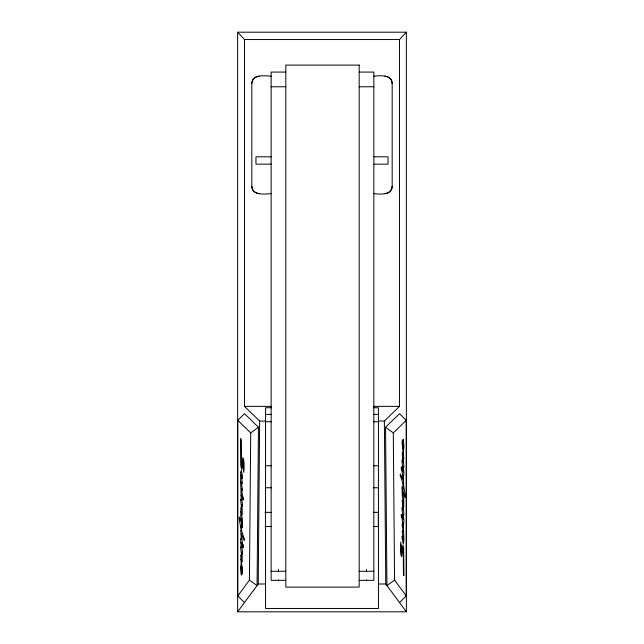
<?xml version="1.0" encoding="UTF-8"?>
<svg xmlns="http://www.w3.org/2000/svg" width="644" height="644" viewBox="0 0 644 644"><rect width="100%" height="100%" fill="white"/><g stroke="black" fill="none" stroke-linecap="round" stroke-linejoin="round"><path stroke-width="0.97" d="M249.429 580.139L250.709 432.889L237.733 420.315L244.495 413.706L258.445 427.222L257.069 585.557L249.429 580.139L237.733 595.925L244.495 602.534M237.628 611.8L258.228 583.995L259.637 421.047L244.495 406.372L244.495 39.534L237.628 32.2L406.372 32.2L406.372 611.8L237.628 611.8L237.628 32.2M271.229 193.611C265.095 194.11 252.126 195.865 251.828 186.269L251.828 83.559C252.126 73.963 265.095 75.718 271.229 76.217M373.778 76.217C379.783 75.501 391.971 74.414 392.172 83.559L392.172 186.269C391.971 195.414 379.783 194.327 373.778 193.611M378.439 421.047L384.363 421.047L399.505 406.372L399.505 39.534L406.372 32.2M399.505 602.534L406.267 595.925L406.267 420.315L399.505 413.706L385.555 427.222L386.931 585.557L394.571 580.139L393.291 432.889L406.267 420.315M250.709 432.889L258.445 427.222M244.495 39.534L399.505 39.534M285.815 72.08L271.14 72.08L271.14 580.333L285.815 580.333M359.183 72.08L373.85 72.08L373.85 580.333L359.183 580.333M271.14 86.771L285.815 86.771M359.183 86.771L373.85 86.771M271.51 156.814L255.966 156.814L255.966 164.148L271.51 164.148M374.027 156.814L388.034 156.814L388.034 164.148L374.027 164.148M244.495 406.372L271.494 406.372M373.504 406.372L399.505 406.372M271.551 407.733L265.561 407.733L265.561 608.467L378.439 608.467L378.439 407.733L373.448 407.733M265.561 414.39L271.43 414.39M373.544 414.39L378.439 414.39M259.637 421.047L265.561 421.047M265.561 421.731L271.551 421.731M373.448 421.731L378.439 421.731M265.561 465.749L271.551 465.749M373.448 465.749L378.439 465.749M265.561 487.758L271.551 487.758M373.448 487.758L378.439 487.758M264.998 512.342L271.019 512.342M373.359 512.342L378.374 512.342L378.374 526.51L373.359 526.51M264.998 526.51L271.019 526.51M271.14 571.268L285.815 571.268M359.183 571.268L373.85 571.268M258.228 583.995L265.561 583.995M378.439 583.995L385.772 583.995L406.372 611.8M385.555 427.222L393.291 432.889M394.571 580.139L406.267 595.925M384.363 421.047L385.772 583.995M366.517 569.376L366.517 571.268M366.517 579.793L366.517 580.333M278.474 569.376L278.474 571.268M278.474 579.793L278.474 580.333M237.733 420.315L237.733 595.925M392.172 186.269A7.334 7.334 0 0 1 384.83 193.611M384.83 76.217A7.334 7.334 0 0 1 392.172 83.559M251.828 83.559A7.334 7.334 0 0 1 259.17 76.217M259.17 193.611A7.334 7.334 0 0 1 251.828 186.269M240.679 438.757L240.912 466.683L241.637 469.371L243.054 460.742L243.706 469.275L243.005 463.938L242.917 467.319L243.786 472.334L244.148 464.3L243.657 459.341L242.909 457.61L241.605 466.031L241.307 465.024L241.194 439.9L240.695 438.717M242.522 525.198L242.313 527.863L241.371 518.573L241.894 527.669L241.073 525.424L241.886 531.823L244.39 539.157L244.229 540.405L241.234 533.9L242.458 542.973L242.458 546.064L241.21 542.441L242.466 551.626L242.466 554.395L241.717 552.158L242.337 561.874L241.13 558.903L242.506 572.323L242.128 574.094L241.194 566.253L241.371 575.116L240.631 567.469L241.186 563.371L240.824 555.056L241.782 557.245L240.639 547.923L240.8 546.748L241.267 547.706L240.671 541.306L240.84 538.553L241.291 539.479L240.856 530.39L241.323 531.187L239.157 518.38L239.391 517.027L240.751 521.31L240.824 507.472L241.782 509.662L240.639 500.34L240.8 499.172L241.267 500.13L240.639 481.599L240.687 472.704L240.904 471.746L241.275 472.245L241.267 470.498L242.45 475.836L242.45 478.355L241.106 474.765L242.329 482.67L242.208 483.869L241.025 481.841L242.498 489.408L242.273 490.527L241.444 488.418L242.458 495.389L242.458 498.488L241.21 494.866L242.466 504.051L242.466 506.812L241.717 504.574L242.337 514.29L241.13 511.328L242.265 518.509L242.522 525.198M402.057 487.999L402.307 495.888L403.442 503.069L402.234 500.106L402.854 509.823L402.106 507.585L402.106 510.346L403.361 519.531L402.114 515.908L402.114 519.008L403.128 525.979L402.299 523.878L402.073 524.997L403.547 532.556L402.363 530.527L402.242 531.727L403.514 539.664L402.122 536.049L402.114 538.569L403.305 543.906L403.925 539.946L403.273 522.534L403.732 523.419L403.901 520.666L403.305 514.266L403.772 515.224L403.933 514.057L402.782 504.735L403.74 506.925L403.812 493.087L405.181 497.369L405.414 496.025L403.249 483.217L403.716 484.006L403.281 474.918L403.732 475.844L403.901 473.09L403.305 466.691L403.772 467.649L403.933 466.481L402.782 457.151L403.74 459.349L403.377 451.025L403.941 446.928L403.2 439.289L403.377 448.144L402.5 440.303L402.065 442.074L403.442 455.493L402.234 452.531L402.854 462.247L402.106 460.001L402.106 462.77L403.361 471.955L402.114 468.333L402.114 471.432L403.369 480.513L400.335 473.992L400.182 475.24L402.677 482.573L403.498 488.973L402.677 486.735L403.2 495.824L402.259 486.534L402.057 487.999M401.767 549.871L401.598 550.459L401.284 549.871A13.411 2.093 -90 0 0 401.075 546.458L400.858 545.13L401.51 553.655L402.935 545.025L403.659 547.714L403.933 575.567L403.434 574.384L403.265 549.372L402.999 548.358L401.663 556.786L400.914 555.056L400.423 550.097L400.785 542.063L401.767 549.871M243.343 498.488C242.86 503.994 242.579 493.022 243.343 498.488M243.343 546.064C242.877 551.675 242.563 540.59 243.343 546.064M401.252 467.399C401.486 475.224 402.315 463.921 401.252 467.399M401.252 514.975C401.486 522.799 402.315 511.497 401.252 514.975M402.42 443.933C403.426 455.88 402.983 440.955 402.42 443.933M242.16 570.109L242.023 571.059L241.572 566.116L242.16 570.109M359.183 65.092L285.815 65.092L285.815 587.111L359.183 587.111L359.183 65.092"/></g></svg>
